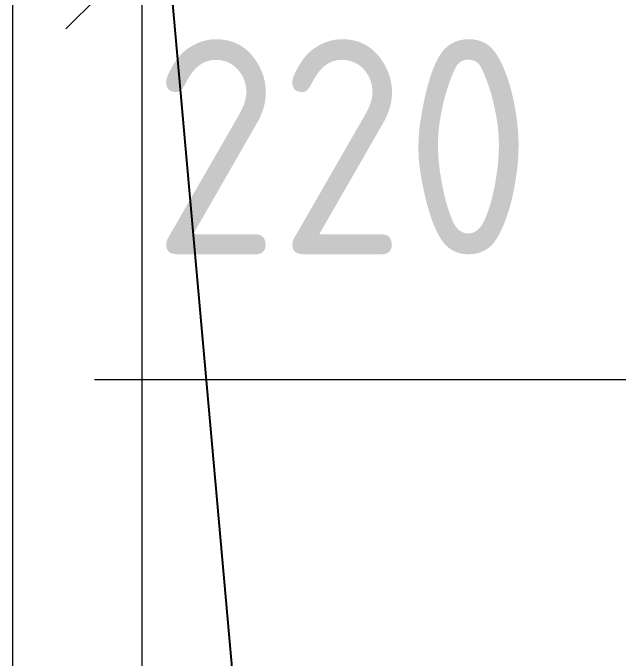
# Model space of a CAD drawing. Header units: millimetres. Extents: x -60946 to 138510, y -262288 to 24501.
# Drawn here: x 48584 to 49147, y -193953 to -193353 of the extents above; entities that cross this region are included whole.
import ezdxf

# ---------------------------------------------------------------- set-up
doc = ezdxf.new("R2010")
doc.units = ezdxf.units.MM
doc.layers.add('2)Тип-4', color=7, linetype='Continuous', lineweight=30, true_color=0x0080c0)
doc.layers.add('Размеры', color=7, linetype='Continuous', lineweight=9)
doc.styles.add('GOST Common_3', font='', dxfattribs={"width": 0.9, "height": 200})
doc.styles.get('GOST Common_3').set_extended_font_data('GOST Common')
doc.dimstyles.new('ADSK_Основной_2_0', dxfattribs={"dimscale": 304.8, "dimtxt": 201.142999, "dimasz": 0.463911, "dimexe": 0.328084, "dimexo": 0.328084, "dimgap": 0.164042, "dimtad": 1, "dimdec": 3, "dimrnd": 0.001, "dimdsep": 46, "dimtxsty": 'GOST Common_3', "dimblk1": 'OBLIQUE', "dimblk2": 'OBLIQUE', "dimsah": 1, "dimcen": 0.09, "dimdle": 0.328084, "dimazin": 2, "dimtfac": 1, "dimtdec": 4, "dimtix": 1, "dimtmove": 0, "dimatfit": 3, "dimfxl": 1, "dimtvp": 1, "dimtolj": 1, "dimtzin": 0, "dimlwd": 20, "dimlwe": 20, "dimarcsym": 2})

# ---------------------------------------------------------------- blocks, each defined once
blk = doc.blocks.new('_Oblique')
at = {"color": 0, "linetype": 'ByBlock', "lineweight": -2}
blk.add_line((-0.5, -0.5), (0.5, 0.5), dxfattribs=at)
blk = doc.blocks.new('*D6249')
at = {"layer": 'Defpoints', "color": 0, "transparency": 16777216}
for p in [(48704.36, -193297.3), (48584.36, -194623.49), (48704.36, -194623.49)]:
    blk.add_point(p, dxfattribs=at)
at = {"layer": 'Размеры', "color": 0, "lineweight": 20, "transparency": 16777216}
for p, q in [((48584.36, -194523.49), (48584.36, -193197.3)), ((48704.36, -194523.49), (48704.36, -193197.3)), ((48484.36, -193297.3), (48704.36, -193297.3)), ((48704.36, -193297.3), (49388.41, -193297.3))]:
    blk.add_line(p, q, dxfattribs=at)
at = {"layer": 'Размеры', "color": 0, "lineweight": 20, "transparency": 16777216, "xscale": 141.4, "yscale": 141.4, "zscale": 141.4, "rotation": 180}
blk.add_blockref('_Oblique', (48584.36, -193297.3), dxfattribs=at)
at = {"layer": 'Размеры', "color": 0, "lineweight": 20, "transparency": 16777216, "xscale": 141.4, "yscale": 141.4, "zscale": 141.4}
blk.add_blockref('_Oblique', (48704.36, -193297.3), dxfattribs=at)
at = {"layer": 'Размеры', "color": 0, "lineweight": 9, "transparency": 16777216, "insert": (48919.57, -192980.63), "char_height": 200, "width": 409.1044, "attachment_point": 1, "line_spacing_factor": 1.022761, "style": 'GOST Common_3'}
blk.add_mtext('\\A1;120', dxfattribs=at)
blk = doc.blocks.new('*D6251')
at = {"layer": 'Defpoints', "color": 0, "transparency": 16777216}
for p in [(49584.36, -193694.42), (49584.36, -194151.42), (49364.36, -194623.49)]:
    blk.add_point(p, dxfattribs=at)
at = {"layer": 'Размеры', "color": 0, "lineweight": 20, "transparency": 16777216}
for p, q in [((49364.36, -194523.49), (49364.36, -193594.42)), ((49584.36, -194051.42), (49584.36, -193594.42)), ((49364.36, -193694.42), (48660.1, -193694.42)), ((49584.36, -193694.42), (49264.36, -193694.42))]:
    blk.add_line(p, q, dxfattribs=at)
at = {"layer": 'Размеры', "color": 0, "lineweight": 20, "transparency": 16777216, "xscale": 141.4, "yscale": 141.4, "zscale": 141.4, "rotation": 180}
blk.add_blockref('_Oblique', (49364.36, -193694.42), dxfattribs=at)
at = {"layer": 'Размеры', "color": 0, "lineweight": 20, "transparency": 16777216, "xscale": 141.4, "yscale": 141.4, "zscale": 141.4}
blk.add_blockref('_Oblique', (49584.36, -193694.42), dxfattribs=at)
at = {"layer": 'Размеры', "color": 0, "lineweight": 9, "transparency": 16777216, "insert": (48714.48, -193377.75), "char_height": 200, "width": 454.1059, "attachment_point": 1, "line_spacing_factor": 1.022761, "style": 'GOST Common_3'}
blk.add_mtext('\\A1;220', dxfattribs=at)

msp = doc.modelspace()

# ---------------------------------------------------------------- linework, layer by layer
at = {"layer": '2)Тип-4', "lineweight": 25}
msp.add_line((48850.4586, -194660.9914), (48704.3615, -193024.9776), dxfattribs=at)

# ---------------------------------------------------------------- dimensions: what is measured, and where the dimension line sits
at = {"layer": 'Размеры', "lineweight": 9}
for base, p1, p2, override, picture, middle in [((48704.3615, -193297.2984), (48584.3615, -194623.4914), (48704.3615, -194623.4914), {"dimpost": '<>', "dimfxl": 120}, '*D6249', (49124.1252, -193297.2984)), ((49584.3615, -193694.4179), (49364.3615, -194623.4914), (49584.3615, -194151.4213), {"dimpost": '<>', "dimfxl": 520.81683}, '*D6251', (48941.5329, -193694.4179))]:
    dim = msp.add_linear_dim(base=base, p1=p1, p2=p2, dimstyle='ADSK_Основной_2_0', override=override, dxfattribs=at)
    dim.commit()
    dim.dimension.update_dxf_attribs({"geometry": picture, "text_midpoint": middle, "dimtype": 160})

doc.saveas('drawing.dxf')
